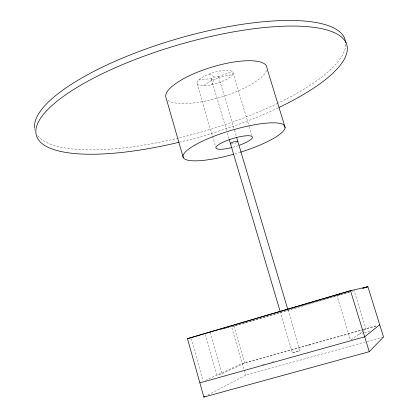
<?xml version="1.0" encoding="UTF-8"?>
<svg xmlns="http://www.w3.org/2000/svg" width="418" height="418" viewBox="0 0 418 418"><rect width="100%" height="100%" fill="white"/><g stroke="black" fill="none" stroke-linecap="round" stroke-linejoin="round"><path stroke-width="0.31" stroke-dasharray="2.09 1.57" d="M232.68 74.493L233.087 72.842L232.262 71.541A18.81 5.7 -16.9 0 0 205.019 75.851A18.81 5.7 -16.9 0 0 203.357 85.768L211.639 84.802A18.81 5.7 -16.9 0 0 232.68 74.493L218.619 77.471M211.639 84.802L214.23 79.566A3.809 1.155 -16.9 0 0 218.687 77.027A3.809 1.155 -16.9 0 0 213.394 77.555A3.809 1.155 -16.9 0 0 212.563 79.728L203.357 85.768M287.934 309.931L300.03 350.618L297.475 351.554L292.417 352.855L280.4 312.267M292.417 352.855L300.03 350.618M351.057 339.792L361.91 331.955M362.416 331.589L365.975 329.018L354.166 290.735M308.014 345.341L309.482 344.542M207.913 394.979L245.507 375.307L366.576 341.673M205.426 334.531L216.921 375.066L222.062 373.624L244.65 363.185L362.855 329.896M205.431 380.333L242.116 363.524L362.787 329.525M218.175 76.687L232.262 71.541M234.582 325.904L349.782 292.025M349.772 292.088L231.556 326.85L243.903 369.726M352.275 291.351L355.404 290.432M363.414 329.347L376.587 325.638M363.477 329.718L376.493 326.056M358.858 334.154L363.754 332.785M364.365 332.613L370.484 330.894M262.483 364.789L264.981 364.094M271.852 362.171L274.354 361.471M367.203 341.496L383.515 336.965M223.39 328.914L233.955 326.087L244.65 363.185M220.281 329.875L230.929 327.017M214.23 79.566L212.563 79.728M198.654 80.021L211.821 78.49M209.089 74.07L214.936 77.001M336.683 294.836L350.535 340.168M233.087 72.842L249.018 125.975M249.206 126.602L251.829 135.354M218.713 77.131L234.331 129.658M234.519 130.285L236.562 137.161M211.398 79.216L226.587 130.52M227.329 133.023L229.184 139.278M197.035 83.506L215.777 147.34M244.081 370.343L245.507 375.307M210.338 332.409L222.062 373.624M191.042 338.387L202.96 380.761M236.797 142.47A3.851 0.852 -16.7 0 1 231.593 143.964M240.58 152.162A53.222 11.788 -16.7 0 1 234.352 154.033M266.579 70.449A52.72 15.67 -16.9 0 1 220.474 97.269A52.72 15.67 -16.9 0 1 167.843 100.158M345.764 44.449A161.552 48.122 -16.3 0 1 278.461 102.943M277.876 103.225A161.552 48.122 -16.3 0 1 178.998 137.945M178.361 138.097A161.552 48.122 -16.3 0 1 36.993 134.617M35.07 130.52A161.552 48.122 -16.3 0 1 34.652 128.624M277.97 107.933A161.677 47.156 -16.3 0 1 179.531 142.157M238.401 145.553A18.998 4.201 -16.7 0 1 232.607 147.303"/><path stroke-width="0.63" d="M369.261 351.679L383.515 336.965L367.913 286.753L350.483 290.677L187.468 338.674L203.864 397.1L369.261 351.679L350.483 290.677M379.722 324.755L364.689 336.824L199.872 382.878M203.864 397.1L205.024 396.494M336.062 295.019L187.468 338.674M351.836 290.374L336.683 294.836L340.43 293.959M362.751 288.211L367.041 286.947M362.908 288.221L367.913 286.753M240.58 152.162A53.222 11.788 -16.7 0 0 285.133 127.574L283.66 124.783A53.222 11.788 -16.7 0 0 225.981 132.01A53.222 11.788 -16.7 0 0 183.131 157.262A53.222 11.788 -16.7 0 0 233.73 154.211M346.036 42.845L344.448 37.866A161.552 48.122 -16.3 0 0 177.41 38.764A161.552 48.122 -16.3 0 0 34.569 127.976M285.133 127.574L267.003 68.212A52.72 15.67 -16.9 0 0 213.044 66.77A52.72 15.67 -16.9 0 0 166.124 98.042L183.277 157.607M236.562 137.161L287.746 309.304M229.184 139.278L280.212 311.64M230.997 143.949A3.851 0.852 -16.7 0 1 233.662 141.864A3.851 0.852 -16.7 0 1 237.743 141.806M178.894 142.308A161.677 47.156 -16.3 0 1 46.884 110.472A161.677 47.156 -16.3 0 1 289.063 26.078A161.677 47.156 -16.3 0 1 279.146 107.374M232.021 147.455A18.998 4.201 -16.7 0 1 218.175 144.941A18.998 4.201 -16.7 0 1 248.297 135.714A18.998 4.201 -16.7 0 1 239.519 145.156"/></g></svg>
